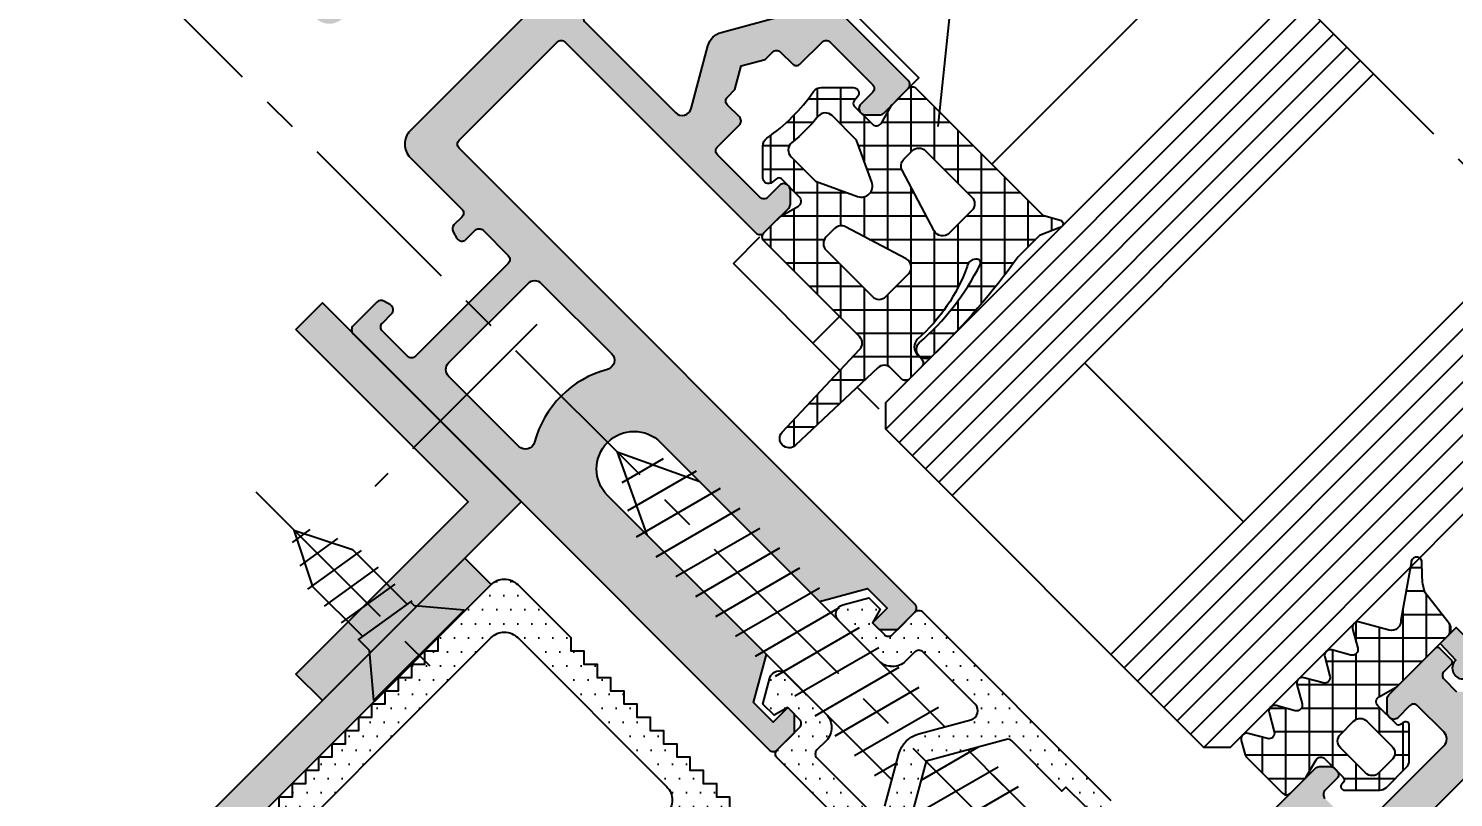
# Model space of a CAD drawing. Extents: x 0 to 4131, y -1600 to 527.
# Drawn here: x 1015.4 to 1091.4, y -212.3 to -171.3 of the extents above; entities that cross this region are included whole.
import ezdxf

# ---------------------------------------------------------------- set-up
doc = ezdxf.new("R2010")
doc.units = 0
doc.header["$LTSCALE"] = 7.5
doc.header["$MEASUREMENT"] = 0
doc.linetypes.add('CENTER', pattern=[2, 1.25, -0.25, 0.25, -0.25])
doc.layers.get('0').update_dxf_attribs({"linetype": 'CONTINUOUS'})
doc.layers.get('DEFPOINTS').update_dxf_attribs({"linetype": 'CONTINUOUS'})
for name, color, linetype in [('ASSI', 1, 'CENTER'), ('FILL', 8, 'CONTINUOUS'), ('FINE', 7, 'CONTINUOUS'), ('GOMMA', 3, 'CONTINUOUS'), ('GROSSA', 4, 'CONTINUOUS'), ('QUOTE', 254, 'CONTINUOUS'), ('TRATTEGGI', 140, 'CONTINUOUS'), ('VETRO', 6, 'CONTINUOUS'), ('VITERIA', 40, 'CONTINUOUS')]:
    doc.layers.add(name, color=color, linetype=linetype)
doc.styles.get("Standard").update_dxf_attribs({"font": 'romans.shx'})
doc.dimstyles.new('SCALA_1-1$0', dxfattribs={"dimtxt": 2, "dimasz": 1, "dimexe": 1.5, "dimexo": 1.5, "dimgap": 1, "dimtad": 3, "dimdsep": 46, "dimtxsty": 'Standard', "dimblk1": 'PUNTO', "dimblk2": 'PUNTO', "dimsah": 1, "dimcen": 0.09, "dimclrt": 2, "dimadec": 0, "dimazin": 0, "dimtfac": 0.7, "dimtmove": 0, "dimatfit": 3, "dimldrblk": 'PUNTO', "dimfxl": 1, "dimtolj": 2, "dimarcsym": 0})
doc.dimstyles.new('SCALA_1-1$2', dxfattribs={"dimtxt": 2, "dimasz": 2.5, "dimexe": 1.5, "dimexo": 1.5, "dimgap": 1, "dimtad": 3, "dimdec": 0, "dimdsep": 46, "dimtxsty": 'Standard', "dimcen": 0, "dimclrt": 2, "dimaunit": 1, "dimadec": 0, "dimazin": 0, "dimtfac": 0.7, "dimtdec": 4, "dimtmove": 0, "dimatfit": 3, "dimfxl": 1, "dimtolj": 2, "dimarcsym": 0})
pattern_1 = [(90, (920, -320), (-1.25, 2e-16), []), (180, (920, -320), (-2e-16, -1.25), [])]
pattern_2 = [(0, (920, -320), (0.375, 0.75), [0, -0.75])]

# ---------------------------------------------------------------- blocks, each defined once
blk = doc.blocks.new('*D209')
at = {"layer": 'DEFPOINTS', "color": 0, "transparency": 16777216}
for p in [(970.656, -112.714), (967.135, -114.172), (983.927, -167.219), (1086.805, -233.842), (970.656, -281.952)]:
    blk.add_point(p, dxfattribs=at)
at = {"layer": 'QUOTE', "color": 0, "lineweight": -2, "transparency": 16777216}
blk.add_arc((970.656, -117.693), 51.273, 272.79395, 312.20605, dxfattribs=at)
at = {"layer": 'QUOTE', "color": 0, "transparency": 16777216}
for points in [[(1004.814, -155.371), (1005.389, -155.975), (1006.912, -153.949)], [(973.166, -169.322), (973.146, -168.489), (970.656, -168.966)]]:
    blk.add_solid(points, dxfattribs=at)
at = {"layer": 'QUOTE', "color": 2, "transparency": 16777216, "insert": (989.512, -163.215), "char_height": 2, "attachment_point": 5, "rotation": 22.5}
blk.add_mtext('\\A2;Variabile', dxfattribs=at)
blk = doc.blocks.new('PUNTO')
blk.add_line((-1, 0), (1, 0))
at = {"const_width": 0.35}
blk.add_lwpolyline([(-0.175, 0, 1), (0.175, 0, 1)], format="xyb", close=True, dxfattribs=at)
blk = doc.blocks.new('*D210')
at = {"layer": 'DEFPOINTS', "color": 0, "transparency": 16777216}
for p in [(1087.865, -164.486), (1082.928, -169.422), (1101.313, -187.807)]:
    blk.add_point(p, dxfattribs=at)
at = {"layer": 'QUOTE', "color": 0, "lineweight": -2, "transparency": 16777216}
for p, q in [((1083.989, -168.362), (1088.925, -163.425)), ((1105.542, -182.163), (1088.572, -165.193)), ((1102.374, -186.746), (1107.31, -181.81))]:
    blk.add_line(p, q, dxfattribs=at)
for p, rotation in [((1087.865, -164.486), 134.9999999999999), ((1106.25, -182.871), 314.9999999999999)]:
    blk.add_blockref('PUNTO', p, dxfattribs=dict(at, rotation=rotation))
at = {"layer": 'QUOTE', "color": 2, "transparency": 16777216, "insert": (1098.471, -172.264), "char_height": 2, "attachment_point": 5, "rotation": 315}
blk.add_mtext('\\A2;26', dxfattribs=at)

msp = doc.modelspace()

# ---------------------------------------------------------------- hatches: boundary and pattern name
at = {"layer": 'FILL'}
h = msp.add_hatch(color=253, dxfattribs=at)
h.paths.add_polyline_path([(1062.3442, -174.0258, -0.4142136), (1062.3442, -174.4501), (1061.0179, -175.7764, -0.1989124), (1060.8057, -175.8643), (1060.0643, -175.8643, -0.2320248), (1059.8271, -175.7479, -0.4517884), (1059.7986, -175.2986), (1060.435, -174.6622, 0.4142136), (1060.435, -174.2379), (1058.1723, -171.9752, 0.4142136), (1057.748, -171.9752), (1056.5813, -173.1419, -0.4142136), (1056.157, -173.1419), (1055.5206, -172.5055, 0.4142136), (1055.0964, -172.5055), (1054.6961, -172.9058), (1053.4313, -173.2447), (1053.0924, -174.5094), (1052.6922, -174.9097, 0.4142136), (1052.6922, -175.3339), (1053.3286, -175.9703, -0.4142136), (1053.3286, -176.3946), (1052.1619, -177.5613, 0.4142136), (1052.1619, -177.9856), (1054.4246, -180.2483, 0.4142136), (1054.8489, -180.2483), (1055.4853, -179.6119, -0.4517884), (1055.9346, -179.6404, -0.2320248), (1056.0509, -179.8776), (1056.0509, -180.619, -0.1989124), (1055.9631, -180.8312), (1054.6367, -182.1575, -0.4142136), (1054.2125, -182.1575), (1044.0301, -171.9752, 0.4142136), (1043.6059, -171.9752), (1038.3733, -177.2078, 0.4142136), (1038.3733, -177.632), (1062.6978, -201.9565, -0.4142136), (1062.6978, -202.3808), (1061.7785, -203.3), (1060.7886, -203.3), (1060.435, -202.9465), (1061.2128, -202.1686), (1060.1719, -201.1277), (1057.6066, -201.8151), (1049.1213, -193.3298, 1), (1046.2929, -196.1582), (1054.7782, -204.6435), (1054.0908, -207.2088), (1055.1317, -208.2498), (1055.9095, -207.4719), (1056.2631, -207.8255), (1056.2631, -208.8154), (1055.3438, -209.7347, -0.4142136), (1054.9196, -209.7347), (1039.9289, -194.744), (1032.7164, -187.5315, -0.4142136), (1032.7164, -187.1073), (1033.9841, -185.8396, -0.3394543), (1034.3463, -185.7919), (1034.7049, -185.9989, -0.4931454), (1034.767, -186.4709), (1034.2721, -186.9659, 0.4142136), (1034.2721, -187.3901), (1035.6156, -188.7336, 0.4142136), (1036.0398, -188.7336), (1040.9896, -183.7839, 0.4142136), (1040.9896, -183.3596), (1039.6461, -182.0161, 0.4142136), (1039.2218, -182.0161), (1038.7268, -182.5111, -0.4931454), (1038.2549, -182.4489), (1038.0478, -182.0903, -0.3394543), (1038.0955, -181.7282), (1038.5147, -181.309, 0.4142136), (1038.5147, -180.8847), (1035.757, -178.127, -0.4142136), (1035.757, -176.7128), (1048.1314, -164.3384, 0.4142136), (1048.1314, -162.9242), (1044.7372, -159.5301, 0.4142136), (1043.323, -159.5301), (1032.1485, -170.7046, -0.4142136), (1030.7343, -170.7046), (1030.2393, -170.2096, -0.4142136), (1030.2393, -169.7854), (1033.3528, -166.6719, 0.4142136), (1033.3528, -166.2476), (986.6838, -119.5786, 0.4142136), (986.2595, -119.5786), (983.146, -122.6921, -0.4142136), (982.7218, -122.6921), (982.2268, -122.1971, -0.4142136), (982.2268, -120.7829), (993.7548, -109.2548, 0.4142136), (993.7548, -108.5477), (990.0072, -104.8, 0.4142136), (988.593, -104.8), (975.5115, -117.8815, -0.4142136), (975.0872, -117.8815), (972.9659, -115.7602, -0.4142136), (972.9659, -115.3359), (987.603, -100.6988, -0.4142136), (989.0172, -100.6988)])
h.paths.add_polyline_path([(1035.0499, -164.9748), (1042.5452, -157.4795, 0.4142136), (1042.5452, -157.0552), (995.8762, -110.3862, 0.4142136), (995.4519, -110.3862), (987.9566, -117.8815, 0.4142136), (987.9566, -118.3058), (1034.6256, -164.9748, 0.4142136)], flags=16)
h.paths.add_polyline_path([(1045.0908, -170.4903, 0.4142136), (1045.0908, -170.9145), (1049.9158, -175.7395, 0.5773503), (1050.7523, -175.5154), (1051.6489, -172.1693, -0.2679492), (1052.356, -171.4622), (1055.7021, -170.5657, 0.5773503), (1055.9262, -169.7291), (1051.1012, -164.9041, 0.4142136), (1050.6769, -164.9041)], flags=16)
h.paths.add_polyline_path([(1042.0502, -184.8445), (1037.8076, -189.0872, 0.4142136), (1037.8076, -189.7943), (1041.558, -193.5447, 0.5773503), (1042.3945, -193.3205, -0.2679492), (1046.2836, -189.4314, 0.5773503), (1046.5077, -188.5949), (1042.7573, -184.8445, 0.4142136)], flags=16)
h = msp.add_hatch(dxfattribs=at)
h.set_pattern_fill('ANSI37', color=137, scale=10, angle=45, style=0)
h.set_pattern_definition(pattern_1)
h.paths.add_polyline_path([(1062.8387, -187.8148, 0.4142136), (1062.8387, -188.6634), (1063.0509, -188.8755, -0.4142136), (1063.0509, -189.2998), (1062.4145, -189.9362, -0.4142136), (1061.9902, -189.9362), (1061.4138, -189.3598, 0.4052433), (1060.7177, -189.3491), (1056.3223, -193.4824, -0.9697392), (1055.6155, -192.7756), (1059.7488, -188.3802, 0.4052433), (1059.7381, -187.6841), (1054.6363, -182.5822, -0.4142136), (1054.6363, -182.158), (1055.5137, -181.2805), (1056.4833, -180.7207, 0.4931454), (1056.5455, -180.2488), (1055.5714, -179.2747, 0.3888787), (1055.3014, -179.2629), (1055.0747, -179.4531, -0.6370703), (1054.5819, -179.2233), (1054.5819, -177.5145, -0.2454199), (1054.7962, -177.1041, 0.0888604), (1057.2899, -174.6105, -0.2454199), (1057.7003, -174.3961), (1059.409, -174.3961, -0.6370703), (1059.6388, -174.889), (1059.4487, -175.1156, 0.3888787), (1059.4605, -175.3856), (1060.4346, -176.3597, 0.4931454), (1060.9065, -176.2976), (1061.4466, -175.3622, -0.0655435), (1061.4942, -175.3), (1062.3437, -174.4505, -0.4142136), (1062.768, -174.4505), (1069.5297, -181.2122), (1070.4583, -181.4703, -0.7195149), (1070.4781, -181.8491), (1069.3492, -182.2943), (1068.2074, -183.4361, -0.0438089), (1063.6441, -188.7133, -1.0114688), (1062.9186, -188.0252, 0.097794), (1066.1842, -183.8427, 0.5226703), (1066.029, -183.5533, 0.3865361), (1065.4825, -183.9452, -0.1286776)])
h.paths.add_polyline_path([(1062.2365, -183.5411), (1058.996, -181.8319, 0.3288305), (1058.4092, -181.9206), (1057.9597, -182.3701, 0.4142136), (1057.9597, -183.0772), (1060.4346, -185.5521, 0.4142136), (1061.1417, -185.5521), (1062.3568, -184.3369, 0.5050829)], flags=16)
h.paths.add_polyline_path([(1064.5227, -182.1711), (1065.7379, -180.9559, 0.4142136), (1065.7379, -180.2488), (1063.263, -177.7739, 0.4142136), (1062.5559, -177.7739), (1062.1063, -178.2234, 0.3288305), (1062.0176, -178.8103), (1063.7269, -182.0508, 0.5050829)], flags=16)
h.paths.add_polyline_path([(1060.4003, -179.4456), (1059.586, -177.2082), (1058.2769, -175.8991, 0.4410091), (1057.5392, -175.9325, -0.0453369), (1056.1183, -177.3535, 0.4410091), (1056.0848, -178.0911), (1057.394, -179.4003), (1059.6313, -180.2146, 0.6370703)], flags=16)
for points in [[(1041.6761, -196.4912), (1031.0695, -185.8846), (1029.6553, -187.2989), (1038.8477, -196.4912), (1029.6553, -205.6836), (1031.0695, -207.0978)], [(1040.0816, -200.9142), (1038.6674, -199.4999), (1031.0695, -207.0978), (1014.537, -223.6304), (979.4114, -223.6304), (979.4114, -225.6304), (1015.3654, -225.6304)], [(1100.7723, -215.2207, 0.4140872), (1100.7729, -212.3928), (1091.5859, -203.1979), (1090.738, -204.0459), (1091.5662, -204.9375, 1.0755067), (1092.4175, -205.7299), (1100.0946, -213.4235, -0.7207592), (1099.4582, -214.6963), (1067.7091, -246.4454, -0.7207592), (1066.4363, -247.0818), (1058.7474, -239.4001, 1.0755067), (1057.9556, -238.5481), (1057.0646, -237.7192), (1056.2166, -238.5672), (1065.4049, -247.759, 0.4142812), (1068.2336, -247.7593)], [(1075.4291, -222.8903), (1075.4291, -222.466), (1075.8534, -222.466), (1083.5255, -214.7939, -0.4142136), (1084.2326, -214.7939), (1086.0003, -216.5617, 0.4142136), (1086.7074, -216.5617), (1092.0727, -211.1964, -0.4142136), (1092.7798, -211.1964), (1095.6082, -214.0248, 0.4142136), (1096.0325, -214.0248), (1096.6649, -213.3925, 0.3394543), (1096.7443, -212.7889), (1093.4162, -207.0245), (1093.0237, -206.632), (1091.6095, -206.632), (1090.9413, -205.9638, -0.4142136), (1090.9413, -205.5396), (1091.3302, -205.1507, 0.4142136), (1091.3302, -204.9385), (1090.6939, -204.3021, 0.4142136), (1090.4817, -204.3021), (1087.9886, -206.7952, 0.1989124), (1087.9008, -207.0073), (1087.9008, -207.7487, 0.2320248), (1088.0171, -207.986, 0.4517884), (1088.4665, -208.0144), (1089.1029, -207.378, -0.4142136), (1089.5271, -207.378), (1090.9413, -208.7923, -0.4142136), (1090.9413, -209.4994), (1086.7074, -213.7333, -0.4142136), (1086.0003, -213.7333), (1084.5861, -212.319, -0.4142136), (1084.5861, -211.8948), (1085.2225, -211.2584, 0.4142136), (1085.2225, -210.8341), (1085.0983, -210.7099, 0.1989124), (1084.8861, -210.622), (1084.2861, -210.622, 0.1989124), (1084.074, -210.7099), (1063.6729, -231.1109, 0.1989124), (1063.5851, -231.3231), (1063.5851, -231.9231, 0.1989124), (1063.6729, -232.1352), (1063.7972, -232.2595, 0.4142136), (1064.2214, -232.2595), (1064.8578, -231.6231, -0.4142136), (1065.2821, -231.6231), (1066.6963, -233.0373, -0.4142136), (1066.6963, -233.7444), (1062.4537, -237.987, -0.4142136), (1061.7466, -237.987), (1060.3324, -236.5728, -0.4142136), (1060.3324, -236.1485), (1060.9688, -235.5121, 0.4517884), (1060.9403, -235.0628, 0.2320248), (1060.7031, -234.9465), (1059.9616, -234.9465, 0.1989124), (1059.7495, -235.0343), (1057.2564, -237.5274, 0.4142136), (1057.2564, -237.7395), (1057.8928, -238.3759, 0.4142136), (1058.105, -238.3759), (1058.4939, -237.987, -0.4142136), (1058.9181, -237.987), (1059.5863, -238.6551), (1059.5863, -240.0694), (1059.9788, -240.4619), (1065.8762, -243.8667, 0.3394543), (1066.2383, -243.8191), (1066.9792, -243.0782, 0.4142136), (1066.9792, -242.6539), (1064.1507, -239.8255, -0.4142136), (1064.1507, -239.1184), (1069.5247, -233.7444, 0.4142136), (1069.5247, -233.0373), (1067.757, -231.2695, -0.4142136), (1067.757, -230.5624)]]:
    msp.add_hatch(color=253, dxfattribs=at).paths.add_polyline_path(points)
h = msp.add_hatch(dxfattribs=at)
h.set_pattern_fill('ANSI37', color=137, scale=10, angle=45, style=0)
h.set_pattern_definition(pattern_1)
edge = h.paths.add_edge_path()
edge.add_line((1082.7433, -212.0406), (1083.4867, -211.2971))
edge.add_arc((1082.9212, -210.7314), 0.7999, 314.987681, 324.169613)
edge.add_line((1083.5698, -211.1996), (1084.1098, -210.2642))
edge.add_arc((1084.3696, -210.4142), 0.3, 45, 150, ccw=False)
edge.add_line((1084.5818, -210.2021), (1085.5559, -211.1762))
edge.add_arc((1085.4144, -211.3176), 0.2, -40, 45, ccw=False)
edge.add_line((1085.5676, -211.4462), (1085.4806, -211.5499))
edge.add_arc((1085.6338, -211.6784), 0.2, 140, 270)
edge.add_line((1085.6338, -211.8784), (1087.5066, -211.8784))
edge.add_arc((1087.5066, -211.3784), 0.5, 270, 315)
edge.add_line((1087.8602, -211.732), (1088.9401, -210.6521))
edge.add_arc((1088.5865, -210.2985), 0.5, 315, 360)
edge.add_line((1089.0865, -210.2985), (1089.0865, -208.4257))
edge.add_arc((1088.8865, -208.4257), 0.2, 0, 130)
edge.add_line((1088.758, -208.2725), (1088.6543, -208.3596))
edge.add_arc((1088.5257, -208.2063), 0.2, 225, 310, ccw=False)
edge.add_line((1088.3843, -208.3478), (1087.4102, -207.3737))
edge.add_arc((1087.6223, -207.1615), 0.3, 120, 225, ccw=False)
edge.add_line((1087.4723, -206.9017), (1088.4419, -206.3419))
edge.add_line((1088.4419, -206.3419), (1091.1578, -203.626))
edge.add_arc((1090.8043, -203.2724), 0.5, 315, 405)
edge.add_line((1091.1578, -202.9189), (1089.9244, -201.3513))
edge.add_arc((1092.916, -200.3996), 3.1393, 180.384747, 197.647799, ccw=False)
edge.add_line((1089.7768, -200.4207), (1089.761, -199.6476))
edge.add_arc((1089.4791, -199.7502), 0.3, 20, 185)
edge.add_line((1089.1803, -199.7764), (1088.6382, -202.8067))
edge.add_arc((1088.1403, -202.8525), 0.5, -105, 5.25916, ccw=False)
edge.add_line((1088.0109, -203.3355), (1086.4278, -202.9113))
edge.add_arc((1086.3502, -203.2011), 0.3, 75, 195)
edge.add_line((1086.0604, -203.2787), (1086.3351, -204.3038))
edge.add_arc((1086.0453, -204.3814), 0.3, -105, 15, ccw=False)
edge.add_line((1085.9676, -204.6712), (1084.9426, -204.3966))
edge.add_arc((1084.8649, -204.6863), 0.3, 75, 195)
edge.add_line((1084.5751, -204.764), (1084.8498, -205.7891))
edge.add_arc((1084.56, -205.8667), 0.3, -105, 15, ccw=False)
edge.add_line((1084.4824, -206.1565), (1083.4573, -205.8818))
edge.add_arc((1083.3797, -206.1716), 0.3, 75, 195)
edge.add_line((1083.0899, -206.2492), (1083.3646, -207.2743))
edge.add_arc((1083.0748, -207.3519), 0.3, -105, 15, ccw=False)
edge.add_line((1082.9971, -207.6417), (1081.9721, -207.3671))
edge.add_arc((1081.8944, -207.6568), 0.3, 75, 195)
edge.add_line((1081.6046, -207.7345), (1081.8793, -208.7596))
edge.add_arc((1081.5895, -208.8372), 0.3, -105, 15, ccw=False)
edge.add_line((1081.5119, -209.127), (1080.4868, -208.8523))
edge.add_arc((1080.4092, -209.1421), 0.3, 75, 195)
edge.add_line((1080.1194, -209.2197), (1080.326, -209.9907))
edge.add_arc((1080.6157, -209.913), 0.3, 195, 225)
edge.add_line((1080.4036, -210.1252), (1082.319, -212.0406))
edge.add_arc((1082.5311, -211.8284), 0.3, 225, 315)
edge = h.paths.add_edge_path(flags=16)
edge.add_line((1086.7515, -210.9577), (1085.4069, -209.613))
edge.add_arc((1085.7604, -209.2595), 0.5, 135, 225, ccw=False)
edge.add_line((1085.4069, -208.9059), (1086.114, -208.1988))
edge.add_arc((1086.4675, -208.5524), 0.5, 45, 135, ccw=False)
edge.add_line((1086.8211, -208.1988), (1088.1657, -209.5434))
edge.add_arc((1087.8122, -209.897), 0.5, -50.191667, 45, ccw=False)
edge.add_line((1088.1323, -210.2811), (1087.4892, -210.9242))
edge.add_arc((1087.1051, -210.6041), 0.5, 225, 320.191667, ccw=False)
h = msp.add_hatch(dxfattribs=at)
h.set_pattern_fill('DOTS', color=2, scale=12, style=0)
h.set_pattern_definition(pattern_2)
h.paths.add_polyline_path([(1025.9395, -222.1274), (1026.6466, -222.1274), (1026.6466, -222.8345), (1027.3537, -222.8345), (1027.3537, -223.5416), (1028.0608, -223.5416), (1028.0608, -224.2487), (1028.7679, -224.2487), (1028.7679, -224.9558), (1029.475, -224.9558), (1029.475, -225.6629), (1030.1822, -225.6629), (1030.1822, -226.37), (1030.8893, -226.37), (1030.8893, -227.0771), (1031.5964, -227.0771), (1031.5964, -227.7842), (1032.3035, -227.7842), (1032.3035, -228.4913), (1033.0106, -228.4913), (1033.0106, -229.1984), (1033.7177, -229.1984), (1033.7177, -229.9055), (1034.4248, -229.9055), (1034.4248, -230.6126), (1035.1319, -230.6126), (1035.1319, -231.3198), (1035.839, -231.3198), (1035.839, -232.0269), (1036.5461, -232.0269), (1036.5461, -232.734), (1037.2532, -232.734), (1037.2532, -233.4411), (1037.9603, -233.4411), (1037.9603, -234.1482), (1038.6674, -234.1482), (1038.6674, -234.8553), (1039.3745, -234.8553), (1039.3745, -235.5624), (1040.0816, -235.5624), (1040.0816, -236.2695), (1040.7888, -236.2695), (1040.7888, -236.9766), (1041.4959, -236.9766), (1041.4959, -237.6837), (1044.3243, -240.5121, 0.4142136), (1045.7385, -240.5121), (1048.5669, -237.6837), (1048.5669, -236.9766), (1049.274, -236.9766), (1049.274, -236.2695), (1049.9811, -236.2695), (1049.9811, -235.5624), (1050.6882, -235.5624), (1050.6882, -234.8553), (1051.3954, -234.8553), (1051.3954, -234.1482), (1052.1025, -234.1482), (1052.1025, -233.4411), (1052.8096, -233.4411), (1052.8096, -232.734), (1053.5167, -232.734), (1053.5167, -232.0269), (1054.2238, -232.0269), (1054.2238, -231.3198), (1054.9309, -231.3198), (1054.9309, -230.6126), (1055.638, -230.6126), (1055.638, -229.9055), (1056.3451, -229.9055), (1056.3451, -229.1984), (1057.0522, -229.1984), (1057.0522, -228.4913), (1057.7593, -228.4913), (1057.7593, -227.7842), (1058.4664, -227.7842), (1058.4664, -227.0771), (1059.1735, -227.0771), (1059.1735, -226.37), (1059.8806, -226.37), (1062.7091, -223.5416, 0.4142136), (1062.7091, -222.1274), (1059.8806, -219.2989), (1059.1735, -219.2989), (1059.1735, -218.5918), (1058.4664, -218.5918), (1058.4664, -217.8847), (1057.7593, -217.8847), (1057.7593, -217.1776), (1057.0522, -217.1776), (1057.0522, -216.4705), (1056.3451, -216.4705), (1056.3451, -215.7634), (1055.638, -215.7634), (1055.638, -215.0563), (1054.9309, -215.0563), (1054.9309, -214.3492), (1054.2238, -214.3492), (1054.2238, -213.6421), (1053.5167, -213.6421), (1053.5167, -212.935), (1052.8096, -212.935), (1052.8096, -212.2279), (1052.1025, -212.2279), (1052.1025, -211.5208), (1051.3954, -211.5208), (1051.3954, -210.8137), (1050.6882, -210.8137), (1050.6882, -210.1065), (1049.9811, -210.1065), (1049.9811, -209.3994), (1049.274, -209.3994), (1049.274, -208.6923), (1048.5669, -208.6923), (1048.5669, -207.9852), (1047.8598, -207.9852), (1047.8598, -207.2781), (1047.1527, -207.2781), (1047.1527, -206.571), (1046.4456, -206.571), (1046.4456, -205.8639), (1045.7385, -205.8639), (1045.7385, -205.1568), (1045.0314, -205.1568), (1045.0314, -204.4497), (1044.3243, -204.4497), (1044.3243, -203.7426), (1041.4959, -200.9142, 0.4142136), (1040.0816, -200.9142), (1037.2532, -203.7426), (1037.2532, -204.4497), (1036.5461, -204.4497), (1036.5461, -205.1568), (1035.839, -205.1568), (1035.839, -205.8639), (1035.1319, -205.8639), (1035.1319, -206.571), (1034.4248, -206.571), (1034.4248, -207.2781), (1033.7177, -207.2781), (1033.7177, -207.9852), (1033.0106, -207.9852), (1033.0106, -208.6923), (1032.3035, -208.6923), (1032.3035, -209.3994), (1031.5964, -209.3994), (1031.5964, -210.1065), (1030.8893, -210.1065), (1030.8893, -210.8137), (1030.1822, -210.8137), (1030.1822, -211.5208), (1029.475, -211.5208), (1029.475, -212.2279), (1028.7679, -212.2279), (1028.7679, -212.935), (1028.0608, -212.935), (1028.0608, -213.6421), (1027.3537, -213.6421), (1027.3537, -214.3492), (1026.6466, -214.3492), (1026.6466, -215.0563), (1025.9395, -215.0563), (1023.1111, -217.8847, 0.4142136), (1023.1111, -219.2989)])
h.paths.add_polyline_path([(1025.9395, -217.8847, 0.4142136), (1025.9395, -219.2989), (1033.8945, -227.2539, 0.4142136), (1035.3087, -227.2539), (1049.4508, -213.1118, 0.4142136), (1049.4508, -211.6975), (1041.4959, -203.7426, 0.4142136), (1040.0816, -203.7426)], flags=17)
h.paths.add_polyline_path([(1036.3693, -228.3145), (1050.5115, -214.1724, -0.4142136), (1051.9257, -214.1724), (1059.8806, -222.1274, -0.4142136), (1059.8806, -223.5416), (1045.7385, -237.6837, -0.4142136), (1044.3243, -237.6837), (1036.3693, -229.7288, -0.4142136)], flags=16)
h = msp.add_hatch(dxfattribs=at)
h.set_pattern_fill('DOTS', color=2, scale=12, style=0)
h.set_pattern_definition(pattern_2)
edge = h.paths.add_edge_path()
edge.add_line((1054.5887, -207.2825), (1054.9623, -205.8883))
edge.add_arc((1055.4452, -206.0177), 0.5, 45, 165, ccw=False)
edge.add_line((1055.7988, -205.6641), (1057.9601, -207.8255))
edge.add_arc((1057.253, -208.5326), 1, -45, 45, ccw=False)
edge.add_line((1057.9601, -209.2397), (1057.4652, -209.7347))
edge.add_arc((1057.6773, -209.9468), 0.3, 135, 225)
edge.add_line((1057.4652, -210.159), (1060.2571, -212.9508))
edge.add_arc((1060.6106, -212.5973), 0.5, 225, 345)
edge.add_line((1061.0936, -212.7267), (1061.8407, -209.9383))
edge.add_arc((1063.2896, -210.3265), 1.5, 105, 165, ccw=False)
edge.add_line((1062.9014, -208.8777), (1065.6898, -208.1305))
edge.add_arc((1065.5604, -207.6475), 0.5, 285, 405)
edge.add_line((1065.9139, -207.294), (1063.122, -204.5021))
edge.add_arc((1062.9099, -204.7142), 0.3, 45, 135)
edge.add_line((1062.6978, -204.5021), (1062.2028, -204.9971))
edge.add_arc((1061.4957, -204.29), 1, 225, 315, ccw=False)
edge.add_line((1060.7886, -204.9971), (1058.6272, -202.8357))
edge.add_arc((1058.9808, -202.4822), 0.5, 105, 225, ccw=False)
edge.add_line((1058.8513, -201.9992), (1060.2455, -201.6256))
edge.add_line((1060.2455, -201.6256), (1060.8491, -202.2292))
edge.add_line((1060.8491, -202.2292), (1060.435, -202.9465))
edge.add_line((1060.435, -202.9465), (1061.0714, -203.5829))
edge.add_arc((1061.2835, -203.3707), 0.3, 225, 315)
edge.add_line((1061.4957, -203.5829), (1062.6978, -202.3808))
edge.add_arc((1062.9099, -202.5929), 0.3, 45, 135, ccw=False)
edge.add_line((1063.122, -202.3808), (1073.1629, -212.4217))
edge.add_arc((1072.8094, -212.7752), 0.5, -45, 45, ccw=False)
edge.add_line((1073.1629, -213.1288), (1072.1023, -214.1895))
edge.add_arc((1071.8901, -213.9773), 0.3, 225, 315, ccw=False)
edge.add_line((1071.678, -214.1895), (1071.0416, -213.5531))
edge.add_line((1071.0416, -213.5531), (1071.8194, -212.7752))
edge.add_line((1071.8194, -212.7752), (1070.7588, -211.7146))
edge.add_line((1070.7588, -211.7146), (1070.5466, -211.9267))
edge.add_line((1070.5466, -211.9267), (1067.8735, -209.2536))
edge.add_arc((1067.6614, -209.4657), 0.3, 45, 105)
edge.add_line((1067.5837, -209.1759), (1063.2896, -210.3265))
edge.add_line((1063.2896, -210.3265), (1062.139, -214.6207))
edge.add_arc((1062.4288, -214.6983), 0.3, 165, 225)
edge.add_line((1062.2166, -214.9104), (1064.8898, -217.5836))
edge.add_line((1064.8898, -217.5836), (1064.6777, -217.7957))
edge.add_line((1064.6777, -217.7957), (1065.7383, -218.8564))
edge.add_line((1065.7383, -218.8564), (1066.5161, -218.0785))
edge.add_line((1066.5161, -218.0785), (1067.1525, -218.7149))
edge.add_arc((1066.9404, -218.9271), 0.3, -45, 45, ccw=False)
edge.add_line((1067.1525, -219.1392), (1066.0919, -220.1999))
edge.add_arc((1065.7383, -219.8463), 0.5, 225, 315, ccw=False)
edge.add_line((1065.3848, -220.1999), (1055.3438, -210.159))
edge.add_arc((1055.556, -209.9468), 0.3, 135, 225, ccw=False)
edge.add_line((1055.3438, -209.7347), (1056.5459, -208.5326))
edge.add_arc((1056.3338, -208.3205), 0.3, 315, 405)
edge.add_line((1056.5459, -208.1083), (1055.9095, -207.4719))
edge.add_line((1055.9095, -207.4719), (1055.1923, -207.8861))
edge.add_line((1055.1923, -207.8861), (1054.5887, -207.2825))

# ---------------------------------------------------------------- linework, layer by layer
at = {"layer": 'ASSI'}
for p, q in [((998.8929, -85.3869), (1118.2828, -204.7767)), ((967.1354, -114.1724), (1086.8047, -233.8416)), ((1042.5179, -187.0346), (1033.8734, -195.6791)), ((1027.5221, -195.9709), (1037.106, -205.5548))]:
    msp.add_line(p, q, dxfattribs=at)
at = {"layer": 'FINE'}
for p, q in [((1066.7985, -178.481), (1079.3928, -165.8867)), ((1053.0104, -183.7839), (1054.4241, -182.3701)), ((1058.7107, -189.4842), (1053.0104, -183.7839)), ((1057.253, -188.0265), (1058.6668, -186.6128))]:
    msp.add_line(p, q, dxfattribs=at)
for points in [[(1062.3442, -174.4501), (1062.9094, -173.8848), (989.3708, -100.3453), (1001.6111, -88.105)], [(1060.7886, -191.562), (1059.6137, -190.3872)]]:
    msp.add_lwpolyline(points, dxfattribs=at)
at = {"layer": 'GOMMA'}
for points in [[(1056.4833, -180.7207, 0.4931454), (1056.5455, -180.2488), (1055.5714, -179.2747, 0.3888787), (1055.3014, -179.2629), (1055.0747, -179.4531, -0.6370703), (1054.5819, -179.2233), (1054.5819, -177.5145, -0.2454199), (1054.7962, -177.1041, 0.0888604), (1057.2899, -174.6105, -0.2454199), (1057.7003, -174.3961), (1059.409, -174.3961, -0.6370703), (1059.6388, -174.889), (1059.4487, -175.1156, 0.3888787), (1059.4605, -175.3856), (1060.4346, -176.3597, 0.4931454), (1060.9065, -176.2976), (1061.4466, -175.3622, -0.0655435), (1061.4942, -175.3), (1062.3437, -174.4505, -0.4142136), (1062.768, -174.4505), (1069.5297, -181.2122), (1070.4583, -181.4703, -0.7195149), (1070.4781, -181.8491), (1069.3492, -182.2943), (1068.2074, -183.4361, -0.0438089), (1063.6441, -188.7133, -1.0114688), (1062.9186, -188.0252, 0.097794), (1066.1842, -183.8427, 0.5226703), (1066.029, -183.5533, 0.3865361), (1065.4825, -183.9452, -0.1286776), (1062.8387, -187.8148, 0.4142136), (1062.8387, -188.6634), (1063.0509, -188.8755, -0.4142136), (1063.0509, -189.2998), (1062.4145, -189.9362, -0.4142136), (1061.9902, -189.9362), (1061.4138, -189.3598, 0.4052433), (1060.7177, -189.3491), (1056.3223, -193.4824, -0.9697392), (1055.6155, -192.7756), (1059.7488, -188.3802, 0.4052433), (1059.7381, -187.6841), (1054.6363, -182.5822, -0.4142136), (1054.6363, -182.158), (1055.5137, -181.2805)], [(1057.5392, -175.9325, -0.0453369), (1056.1183, -177.3535, 0.4410091), (1056.0848, -178.0911), (1057.394, -179.4003), (1059.6313, -180.2146, 0.6370703), (1060.4003, -179.4456), (1059.586, -177.2082), (1058.2769, -175.8991, 0.4410091)], [(1062.1063, -178.2234), (1062.5559, -177.7739, -0.4142136), (1063.263, -177.7739), (1065.7379, -180.2488, -0.4142136), (1065.7379, -180.9559), (1064.5227, -182.1711, -0.5050829), (1063.7269, -182.0508), (1062.0176, -178.8103, -0.3288305)], [(1058.4092, -181.9206), (1057.9597, -182.3701, 0.4142136), (1057.9597, -183.0772), (1060.4346, -185.5521, 0.4142136), (1061.1417, -185.5521), (1062.3568, -184.3369, 0.5050829), (1062.2365, -183.5411), (1058.996, -181.8319, 0.3288305)], [(1082.7433, -212.0406), (1083.4867, -211.2971, 0.0400852), (1083.5698, -211.1996), (1084.1098, -210.2642, -0.4931454), (1084.5818, -210.2021), (1085.5559, -211.1762, -0.3888787), (1085.5676, -211.4462), (1085.4806, -211.5499, 0.6370703), (1085.6338, -211.8784), (1087.5066, -211.8784, 0.1989124), (1087.8602, -211.732), (1088.9401, -210.6521, 0.1989124), (1089.0865, -210.2985), (1089.0865, -208.4257, 0.6370703), (1088.758, -208.2725), (1088.6543, -208.3596, -0.3888787), (1088.3843, -208.3478), (1087.4102, -207.3737, -0.4931454), (1087.4723, -206.9017), (1088.4419, -206.3419), (1091.1578, -203.626, 0.4142136), (1091.1578, -202.9189), (1089.9244, -201.3513, -0.0754671), (1089.7768, -200.4207), (1089.761, -199.6476, 0.8769765), (1089.1803, -199.7764), (1088.6382, -202.8067, -0.5220051), (1088.0109, -203.3355), (1086.4278, -202.9113, 0.5773503), (1086.0604, -203.2787), (1086.3351, -204.3038, -0.5773503), (1085.9676, -204.6712), (1084.9426, -204.3966, 0.5773503), (1084.5751, -204.764), (1084.8498, -205.7891, -0.5773503), (1084.4824, -206.1565), (1083.4573, -205.8818, 0.5773503), (1083.0899, -206.2492), (1083.3646, -207.2743, -0.5773503), (1082.9971, -207.6417), (1081.9721, -207.3671, 0.5773503), (1081.6046, -207.7345), (1081.8793, -208.7596, -0.5773503), (1081.5119, -209.127), (1080.4868, -208.8523, 0.5773503), (1080.1194, -209.2197), (1080.326, -209.9907, 0.1316525), (1080.4036, -210.1252), (1082.319, -212.0406, 0.4142136)], [(1040.0816, -203.7426, -0.4142136), (1041.4959, -203.7426), (1049.4508, -211.6975, -0.4142136), (1049.4508, -213.1118), (1035.3087, -227.2539, -0.4142136), (1033.8945, -227.2539), (1025.9395, -219.2989, -0.4142136), (1025.9395, -217.8847)], [(1086.7515, -210.9577), (1085.4069, -209.613, -0.4142136), (1085.4069, -208.9059), (1086.114, -208.1988, -0.4142136), (1086.8211, -208.1988), (1088.1657, -209.5434, -0.4410091), (1088.1323, -210.2811), (1087.4892, -210.9242, -0.4410091)]]:
    msp.add_lwpolyline(points, format="xyb", close=True, dxfattribs=at)
for points in [[(1028.7679, -212.935), (1028.7679, -212.2279), (1029.475, -212.2279), (1029.475, -211.5208), (1030.1822, -211.5208), (1030.1822, -210.8137), (1030.8893, -210.8137), (1030.8893, -210.1065), (1031.5964, -210.1065), (1031.5964, -209.3994), (1032.3035, -209.3994), (1032.3035, -208.6923), (1033.0106, -208.6923), (1033.0106, -207.9852), (1033.7177, -207.9852), (1033.7177, -207.2781), (1034.4248, -207.2781), (1034.4248, -206.571), (1035.1319, -206.571), (1035.1319, -205.8639), (1035.839, -205.8639), (1035.839, -205.1568), (1036.5461, -205.1568), (1036.5461, -204.4497), (1037.2532, -204.4497), (1037.2532, -203.7426), (1040.0816, -200.9142, -0.4142136), (1041.4959, -200.9142), (1044.3243, -203.7426), (1044.3243, -204.4497), (1045.0314, -204.4497), (1045.0314, -205.1568), (1045.7385, -205.1568), (1045.7385, -205.8639), (1046.4456, -205.8639), (1046.4456, -206.571), (1047.1527, -206.571), (1047.1527, -207.2781), (1047.8598, -207.2781), (1047.8598, -207.9852), (1048.5669, -207.9852), (1048.5669, -208.6923), (1049.274, -208.6923), (1049.274, -209.3994), (1049.9811, -209.3994), (1049.9811, -210.1065), (1050.6882, -210.1065), (1050.6882, -210.8137), (1051.3954, -210.8137), (1051.3954, -211.5208), (1052.1025, -211.5208), (1052.1025, -212.2279), (1052.8096, -212.2279), (1052.8096, -212.935)], [(1061.0936, -212.7267), (1061.8407, -209.9383, -0.2679492), (1062.9014, -208.8777), (1065.6898, -208.1305, 0.5773503), (1065.9139, -207.294), (1063.122, -204.5021, 0.4142136), (1062.6978, -204.5021), (1062.2028, -204.9971, -0.4142136), (1060.7886, -204.9971), (1058.6272, -202.8357, -0.5773503), (1058.8513, -201.9992), (1060.2455, -201.6256), (1060.8491, -202.2292), (1060.435, -202.9465), (1061.0714, -203.5829, 0.4142136), (1061.4957, -203.5829), (1062.6978, -202.3808, -0.4142136), (1063.122, -202.3808), (1073.1629, -212.4217, -0.4142136)], [(1065.3848, -220.1999), (1055.3438, -210.159, -0.4142136), (1055.3438, -209.7347), (1056.5459, -208.5326, 0.4142136), (1056.5459, -208.1083), (1055.9095, -207.4719), (1055.1923, -207.8861), (1054.5887, -207.2825), (1054.9623, -205.8883, -0.5773503), (1055.7988, -205.6641), (1057.9601, -207.8255, -0.4142136), (1057.9601, -209.2397), (1057.4652, -209.7347, 0.4142136), (1057.4652, -210.159), (1060.2571, -212.9508, 0.5773503)], [(1071.8194, -212.7752), (1070.7588, -211.7146), (1070.5466, -211.9267), (1067.8735, -209.2536, 0.2679492), (1067.5837, -209.1759), (1063.2896, -210.3265), (1062.139, -214.6207, 0.2679492)]]:
    msp.add_lwpolyline(points, format="xyb", dxfattribs=at)
at = {"layer": 'GROSSA'}
for points in [[(1048.1314, -164.3384), (1035.757, -176.7128, 0.4142136), (1035.757, -178.127), (1038.5147, -180.8847, -0.4142136), (1038.5147, -181.309), (1038.0955, -181.7282, 0.3394543), (1038.0478, -182.0903), (1038.2549, -182.4489, 0.4931454), (1038.7268, -182.5111), (1039.2218, -182.0161, -0.4142136), (1039.6461, -182.0161), (1040.9896, -183.3596, -0.4142136), (1040.9896, -183.7839), (1036.0398, -188.7336, -0.4142136), (1035.6156, -188.7336), (1034.2721, -187.3901, -0.4142136), (1034.2721, -186.9659), (1034.767, -186.4709, 0.4931454), (1034.7049, -185.9989), (1034.3463, -185.7919, 0.3394543), (1033.9841, -185.8396), (1032.7164, -187.1073, 0.4142136), (1032.7164, -187.5315), (1039.9289, -194.744), (1054.9196, -209.7347, 0.4142136), (1055.3438, -209.7347), (1056.2631, -208.8154), (1056.2631, -207.8255), (1055.9095, -207.4719), (1055.1317, -208.2498), (1054.0908, -207.2088), (1054.7782, -204.6435), (1046.2929, -196.1582, -1), (1049.1213, -193.3298), (1057.6066, -201.8151), (1060.1719, -201.1277), (1061.2128, -202.1686), (1060.435, -202.9465), (1060.7886, -203.3), (1061.7785, -203.3), (1062.6978, -202.3808, 0.4142136), (1062.6978, -201.9565), (1038.3733, -177.632, -0.4142136), (1038.3733, -177.2078), (1043.6059, -171.9752, -0.4142136), (1044.0301, -171.9752), (1054.2125, -182.1575, 0.4142136), (1054.6367, -182.1575), (1055.9631, -180.8312, 0.1989124), (1056.0509, -180.619), (1056.0509, -179.8776, 0.1989124), (1055.9631, -179.6655), (1055.9095, -179.6119, 0.4142136), (1055.4853, -179.6119), (1054.8489, -180.2483, -0.4142136), (1054.4246, -180.2483), (1052.1619, -177.9856, -0.4142136), (1052.1619, -177.5613), (1053.3286, -176.3946, 0.4142136), (1053.3286, -175.9703), (1052.6922, -175.3339, -0.4142136), (1052.6922, -174.9097), (1053.0924, -174.5094), (1053.4313, -173.2447), (1054.6961, -172.9058), (1055.0964, -172.5055, -0.4142136), (1055.5206, -172.5055), (1056.157, -173.1419, 0.4142136), (1056.5813, -173.1419), (1057.748, -171.9752, -0.4142136), (1058.1723, -171.9752), (1060.435, -174.2379, -0.4142136), (1060.435, -174.6622), (1059.7986, -175.2986, 0.4142136), (1059.7986, -175.7229), (1059.8522, -175.7764, 0.1989124), (1060.0643, -175.8643), (1060.8057, -175.8643, 0.1989124), (1061.0179, -175.7764), (1062.3442, -174.4501, 0.4142136), (1062.3442, -174.0258), (989.0172, -100.6988, 0.4142136)], [(1086.7074, -213.7333), (1090.9413, -209.4994, 0.4142136), (1090.9413, -208.7923), (1089.5271, -207.378, 0.4142136), (1089.1029, -207.378), (1088.4665, -208.0144, -0.4142136), (1088.0422, -208.0144), (1087.9886, -207.9609, -0.1989124), (1087.9008, -207.7487), (1087.9008, -207.0073, -0.1989124), (1087.9886, -206.7952), (1090.4817, -204.3021, -0.4142136), (1090.6939, -204.3021), (1091.3302, -204.9385, -0.4142136), (1091.3302, -205.1507), (1090.9413, -205.5396, 0.4142136), (1090.9413, -205.9638), (1091.6095, -206.632)], [(1063.6729, -231.1109), (1084.074, -210.7099, -0.1989124), (1084.2861, -210.622), (1084.8861, -210.622, -0.1989124), (1085.0983, -210.7099), (1085.2225, -210.8341, -0.4142136), (1085.2225, -211.2584), (1084.5861, -211.8948, 0.4142136), (1084.5861, -212.319)], [(1092.0727, -211.1964), (1086.7074, -216.5617, -0.4142136)]]:
    msp.add_lwpolyline(points, format="xyb", dxfattribs=at)
for points in [[(1055.9262, -169.7291), (1051.1012, -164.9041, 0.4142136), (1050.6769, -164.9041), (1045.0908, -170.4903, 0.4142136), (1045.0908, -170.9145), (1049.9158, -175.7395, 0.5773503), (1050.7523, -175.5154), (1051.6489, -172.1693, -0.2679492), (1052.356, -171.4622), (1055.7021, -170.5657, 0.5773503)], [(1037.8076, -189.7943, -0.4142136), (1037.8076, -189.0872), (1042.0502, -184.8445, -0.4142136), (1042.7573, -184.8445), (1046.5077, -188.5949, -0.5773503), (1046.2836, -189.4314, 0.2679492), (1042.3945, -193.3205, -0.5773503), (1041.558, -193.5447)], [(1092.4175, -205.7299), (1100.0946, -213.4235, -0.7207592), (1099.4582, -214.6963), (1067.7091, -246.4454, -0.7207592), (1066.4363, -247.0818), (1058.7474, -239.4001, 1.0755067), (1057.9556, -238.5481), (1057.0646, -237.7192), (1056.2166, -238.5672), (1065.4049, -247.759, 0.4142812), (1068.2336, -247.7593), (1100.7723, -215.2207, 0.4140644), (1100.773, -212.393), (1091.5859, -203.1979), (1090.738, -204.0459), (1091.5662, -204.9375, 1.0755067)]]:
    msp.add_lwpolyline(points, format="xyb", close=True, dxfattribs=at)
for points in [[(1029.6553, -187.2989), (1031.0695, -185.8846), (1041.6761, -196.4912), (1031.0695, -207.0978), (1029.6553, -205.6836), (1038.8477, -196.4912)], [(1014.537, -223.6304), (1038.6674, -199.4999), (1040.0816, -200.9142), (1015.3654, -225.6304), (979.4114, -225.6304), (979.4114, -223.6304)]]:
    msp.add_lwpolyline(points, close=True, dxfattribs=at)
at = {"layer": 'QUOTE'}
msp.add_line((1063.9473, -176.478), (1064.938, -166.935), dxfattribs=at)
at = {"layer": 'TRATTEGGI'}
for p, q in [((1061.1421, -192.6227), (1083.6354, -170.1294)), ((1061.8492, -193.3298), (1084.3425, -170.8365)), ((1062.5563, -194.0369), (1085.0497, -171.5436)), ((1063.2634, -194.744), (1085.7568, -172.2507)), ((1063.9705, -195.4511), (1086.4639, -172.9578)), ((1073.87, -205.3506), (1096.3634, -182.8573)), ((1074.5771, -206.0577), (1097.0705, -183.5644)), ((1075.2843, -206.7648), (1097.7776, -184.2715)), ((1075.9914, -207.4719), (1098.4847, -184.9786)), ((1076.6985, -208.1791), (1099.1918, -185.6857)), ((1077.4056, -208.8862), (1099.8989, -186.3928)), ((1078.1127, -209.5933), (1100.606, -187.0999))]:
    msp.add_line(p, q, dxfattribs=at)
at = {"layer": 'VETRO'}
for p, q in [((1064.6777, -196.1582), (1087.171, -173.6649)), ((1073.1629, -204.6435), (1095.6563, -182.1502)), ((1071.7487, -189.0872), (1080.234, -197.5725))]:
    msp.add_line(p, q, dxfattribs=at)
msp.add_lwpolyline([(1101.3131, -187.8071), (1079.5269, -209.5933), (1078.1127, -209.5933), (1061.1421, -192.6227), (1061.1421, -191.2085), (1082.9283, -169.4223)], dxfattribs=at)
at = {"layer": 'VITERIA'}
for p, q in [((1049.2629, -194.1995), (1047.0502, -195.477)), ((1051.0212, -194.8574), (1047.3519, -196.9758)), ((1052.2941, -195.7955), (1047.8112, -198.3837)), ((1053.3547, -196.8561), (1048.8719, -199.4443)), ((1030.4086, -197.9724), (1029.4561, -198.6604)), ((1029.5551, -198.0039), (1030.5499, -201.0144)), ((1029.5551, -198.0039), (1032.6847, -199.048)), ((1031.8733, -198.461), (1029.8687, -199.909)), ((1054.4154, -197.9168), (1049.9325, -200.505)), ((1033.148, -199.087), (1030.2741, -201.1629)), ((1035.5886, -201.9519), (1032.6847, -199.048)), ((1055.4761, -198.9775), (1050.9932, -201.5657)), ((1034.046, -199.985), (1031.1721, -202.0609)), ((1056.5367, -200.0381), (1052.0538, -202.6263)), ((1033.2216, -203.6861), (1030.5499, -201.0144)), ((1034.944, -200.883), (1032.0702, -202.9589)), ((1057.5974, -201.0988), (1053.1145, -203.687)), ((1035.842, -201.7811), (1032.9682, -203.857)), ((1038.633, -202.2699), (1033.8232, -207.0798)), ((1033.8696, -207.1262), (1038.6795, -202.3163)), ((1035.7708, -201.8291), (1035.9867, -202.0451)), ((1038.633, -202.2699), (1035.9867, -202.0451)), ((1038.6795, -202.3163), (1038.633, -202.2699)), ((1058.658, -202.1594), (1054.1752, -204.7476)), ((1032.9978, -203.837), (1033.5867, -204.4259)), ((1059.7187, -203.2201), (1055.2358, -205.8083)), ((1033.8232, -207.0798), (1033.5867, -204.4259)), ((1060.7794, -204.2808), (1056.2965, -206.869)), ((1061.84, -205.3414), (1057.3571, -207.9296)), ((1062.9007, -206.4021), (1058.4178, -208.9903)), ((1033.8696, -207.1262), (1033.8232, -207.0798)), ((1063.9613, -207.4627), (1059.4785, -210.0509)), ((1066.0827, -209.5841), (1063.0138, -211.3559)), ((1061.707, -210.4373), (1060.5391, -211.1116)), ((1067.1433, -210.6447), (1062.6604, -213.2329)), ((1068.204, -211.7054), (1063.7211, -214.2936))]:
    msp.add_line(p, q, dxfattribs=at)
for points in [[(1064.2956, -208.5041), (1051.2227, -195.4312), (1046.8111, -193.848), (1048.3943, -198.2597), (1061.4671, -211.3325)], [(1067.416, -211.6245), (1065.5203, -209.7288)], [(1075.2877, -219.4962), (1066.8708, -211.0793)]]:
    msp.add_lwpolyline(points, dxfattribs=at)

# ---------------------------------------------------------------- dimensions: what is measured, and where the dimension line sits
at = {"layer": 'QUOTE'}
dim = msp.add_angular_dim_2l(base=(983.9268, -167.2191), line1=((967.1354, -114.1724), (1086.8047, -233.8416)), line2=((970.6564, -112.7139), (970.6564, -281.9518)), text='Variabile', dimstyle='SCALA_1-1$2', dxfattribs=at)
dim.commit()
dim.dimension.update_dxf_attribs({"geometry": '*D209', "text_midpoint": (989.5123, -163.2155)})
dim = msp.add_aligned_dim(p1=(1101.3131, -187.8071), p2=(1082.9283, -169.4223), distance=-6.9812, dimstyle='SCALA_1-1$0', dxfattribs=at)
dim.commit()
dim.dimension.update_dxf_attribs({"geometry": '*D210', "text_midpoint": (1098.4714, -172.264)})

doc.saveas('drawing.dxf')
